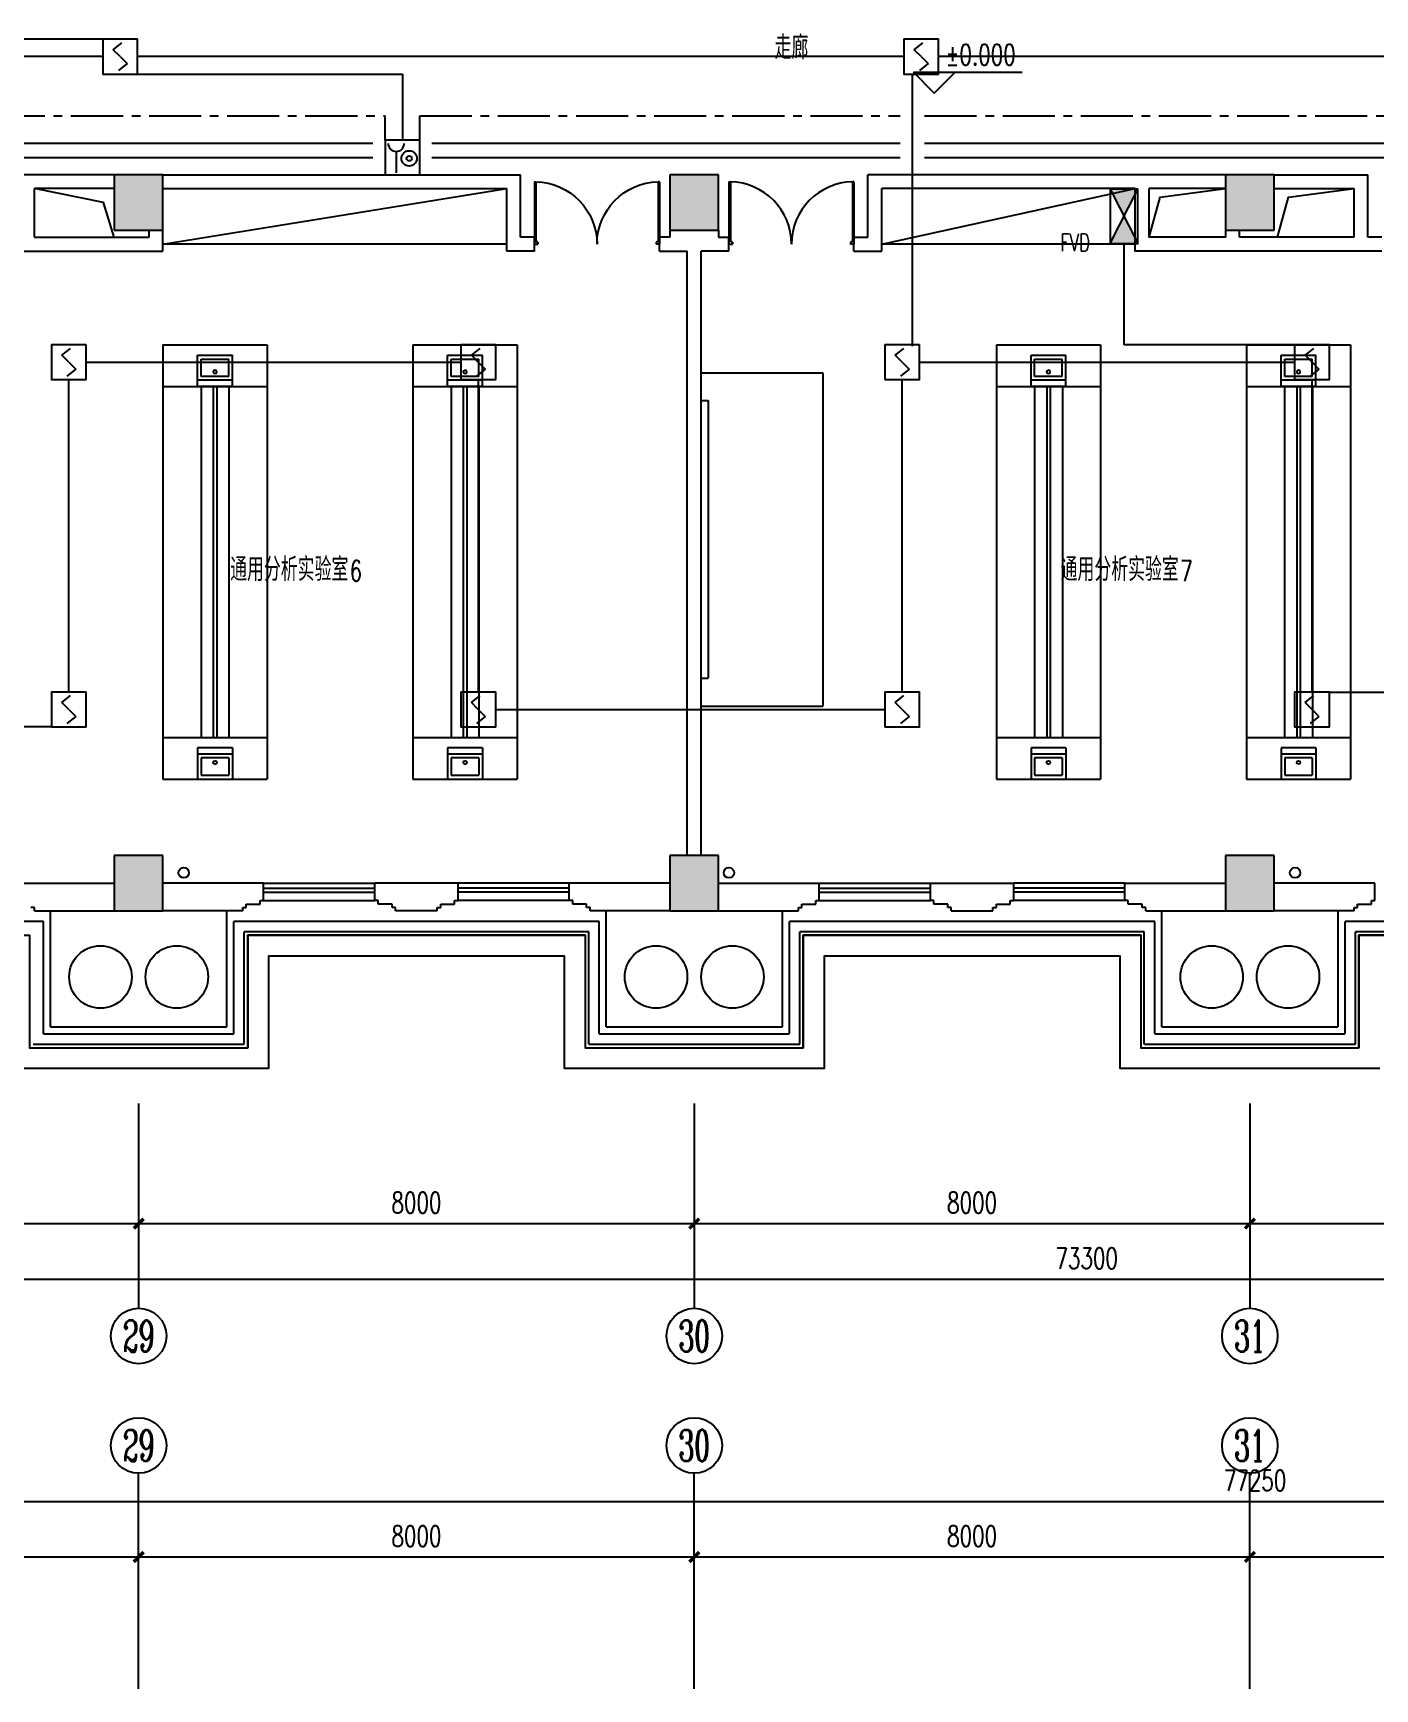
# Model space of a CAD drawing. Extents: x 190999 to 918899, y -200814 to 215286.
# Drawn here: x 586265 to 605585, y 110386 to 134226 of the extents above; entities that cross this region are included whole.
import ezdxf
from ezdxf.enums import TextEntityAlignment as Align

# ---------------------------------------------------------------- set-up
doc = ezdxf.new("R2010")
doc.units = 0
doc.header["$LTSCALE"] = 1000
doc.header["$MEASUREMENT"] = 0
doc.linetypes.add('CENTER2', pattern=[1.125, 0.75, -0.125, 0.125, -0.125])
doc.layers.get('Defpoints').update_dxf_attribs({"color": 1})
for name, color, linetype in [('00-EQUIP', 3, 'Continuous'), ('00-WIRE-4', 6, 'Continuous'), ('A-墙线', 2, 'Continuous'), ('A-外包装修', 250, 'Continuous'), ('A-外窗', 145, 'Continuous'), ('A-家具', 250, 'Continuous'), ('A-门', 167, 'Continuous'), ('AXIS', 3, 'Continuous'), ('AXIS_TEXT', 7, 'Continuous'), ('COLUMN', 2, 'Continuous'), ('DIM_ELEV', 3, 'Continuous'), ('PUB_HATCH', 250, 'Continuous'), ('PUB_TEXT', 7, 'Continuous'), ('屋面排水', 4, 'Continuous'), ('房间名称', 7, 'Continuous'), ('暖通-风-说明', 3, 'Continuous'), ('洞口线', 165, 'Continuous'), ('雨水管', 151, 'Continuous')]:
    doc.layers.add(name, color=color, linetype=linetype)
doc.styles.add('_TCH_AXIS', font='COMPLEX', dxfattribs={"bigfont": 'GBCBIG'})
doc.styles.add('_TCH_DIM', font='SIMPLEX', dxfattribs={"bigfont": 'GBCBIG'})
doc.styles.add('COMPLEX', font='COMPLEX')
doc.styles.add('DIM_FONT', font='SIMPLEX', dxfattribs={"width": 0.7, "bigfont": 'GBCBIG'})
doc.styles.add('HZ-ZGBZ', font='romanc.shx', dxfattribs={"width": 0.65})
doc.styles.get("Standard").update_dxf_attribs({"font": 'simhei.ttf'})
doc.styles.add('XXK', font='romans.shx', dxfattribs={"width": 0.75, "bigfont": 'hzf.shx'})
doc.styles.add('zz-1', font='arial.ttf', dxfattribs={"width": 0.8})
doc.linetypes.add('4INE', pattern='A,1,-0.15,["4",XXK,S=0.3,R=0,X=-0.1,Y=-0.1],-0.25', length=1.4)
doc.linetypes.add('XLINE', pattern='A,1,-0.2,["X",XXK,S=0.2,R=0,X=-0.1,Y=-0.09],-0.15', length=1.35)
doc.dimstyles.new('DIMN', dxfattribs={"dimtxt": 300, "dimasz": 100, "dimexe": 250, "dimexo": 300, "dimgap": 150, "dimtad": 1, "dimdec": 0, "dimzin": 0, "dimdsep": 46, "dimtxsty": 'DIM_FONT', "dimblk": 'ARCHTICK', "dimcen": 0.09, "dimclrt": 7, "dimazin": 2, "dimtfac": 1, "dimtdec": 0, "dimtix": 1, "dimtmove": 2, "dimatfit": 3, "dimfxl": 0, "dimtolj": 1, "dimtzin": 0, "dimarcsym": 0})

# ---------------------------------------------------------------- blocks, each defined once
blk = doc.blocks.new('m1800')
at = {"layer": 'A-墙线'}
for p, q in [((-900, -100), (-900, 100)), ((900, -100), (900, 100))]:
    blk.add_line(p, q, dxfattribs=at)
at = {"layer": 'A-门'}
for p, q in [((-900, 900), (-900, 0)), ((-900, 900), (-880, 900)), ((-880, 900), (-880, 50)), ((880, 900), (880, 50)), ((900, 900), (880, 900)), ((900, 900), (900, 0)), ((-900, 50), (-870, 50)), ((-900, 0), (-850, 0)), ((-870, 50), (-870, 30)), ((-870, 30), (-850, 30)), ((-850, 30), (-850, 0)), ((850, 30), (850, 0)), ((870, 30), (850, 30)), ((900, 0), (850, 0)), ((870, 50), (870, 30)), ((900, 50), (870, 50))]:
    blk.add_line(p, q, dxfattribs=at)
for centre, start, end in [((-900, 0), 0, 88.7267), ((900, 0), 91.2733, 180)]:
    blk.add_arc(centre, 900, start, end, dxfattribs=at)
blk = doc.blocks.new('_ArchTick')
at = {"const_width": 0.5}
blk.add_lwpolyline([(-0.7, -0.7), (0.7, 0.7)], dxfattribs=at)
blk = doc.blocks.new('*D243')
at = {"layer": 'AXIS', "color": 0, "lineweight": -2}
for p, q in [((603785, 110686), (603785, 112536)), ((611785, 110686), (611785, 112536)), ((603785, 112286), (611785, 112286))]:
    blk.add_line(p, q, dxfattribs=at)
at = {"layer": 'Defpoints', "color": 0}
for p in [(611785, 112286), (603785, 110386), (611785, 110386)]:
    blk.add_point(p, dxfattribs=at)
at = {"layer": 'AXIS', "color": 0, "lineweight": -2, "xscale": 100, "yscale": 100, "zscale": 100, "rotation": 180}
blk.add_blockref('_ArchTick', (603785, 112286), dxfattribs=at)
at = {"layer": 'AXIS', "color": 0, "lineweight": -2, "xscale": 100, "yscale": 100, "zscale": 100}
blk.add_blockref('_ArchTick', (611785, 112286), dxfattribs=at)
at = {"layer": 'AXIS', "color": 7, "insert": (607785, 112586), "char_height": 300, "attachment_point": 5, "style": 'DIM_FONT'}
blk.add_mtext('\\A1;8000', dxfattribs=at)
blk = doc.blocks.new('*D244')
at = {"layer": 'AXIS', "color": 0, "lineweight": -2}
for p, q in [((595785, 110686), (595785, 112536)), ((603785, 110686), (603785, 112536)), ((595785, 112286), (603785, 112286))]:
    blk.add_line(p, q, dxfattribs=at)
at = {"layer": 'Defpoints', "color": 0}
for p in [(603785, 112286), (595785, 110386), (603785, 110386)]:
    blk.add_point(p, dxfattribs=at)
at = {"layer": 'AXIS', "color": 0, "lineweight": -2, "xscale": 100, "yscale": 100, "zscale": 100, "rotation": 180}
blk.add_blockref('_ArchTick', (595785, 112286), dxfattribs=at)
at = {"layer": 'AXIS', "color": 0, "lineweight": -2, "xscale": 100, "yscale": 100, "zscale": 100}
blk.add_blockref('_ArchTick', (603785, 112286), dxfattribs=at)
at = {"layer": 'AXIS', "color": 7, "insert": (599785, 112586), "char_height": 300, "attachment_point": 5, "style": 'DIM_FONT'}
blk.add_mtext('\\A1;8000', dxfattribs=at)
blk = doc.blocks.new('*D245')
at = {"layer": 'AXIS', "color": 0, "lineweight": -2}
for p, q in [((587785, 110686), (587785, 112536)), ((595785, 110686), (595785, 112536)), ((587785, 112286), (595785, 112286))]:
    blk.add_line(p, q, dxfattribs=at)
at = {"layer": 'Defpoints', "color": 0}
for p in [(595785, 112286), (587785, 110386), (595785, 110386)]:
    blk.add_point(p, dxfattribs=at)
at = {"layer": 'AXIS', "color": 0, "lineweight": -2, "xscale": 100, "yscale": 100, "zscale": 100, "rotation": 180}
blk.add_blockref('_ArchTick', (587785, 112286), dxfattribs=at)
at = {"layer": 'AXIS', "color": 0, "lineweight": -2, "xscale": 100, "yscale": 100, "zscale": 100}
blk.add_blockref('_ArchTick', (595785, 112286), dxfattribs=at)
at = {"layer": 'AXIS', "color": 7, "insert": (591785, 112586), "char_height": 300, "attachment_point": 5, "style": 'DIM_FONT'}
blk.add_mtext('\\A1;8000', dxfattribs=at)
blk = doc.blocks.new('*D246')
at = {"layer": 'AXIS', "color": 0, "lineweight": -2}
for p, q in [((579785, 110686), (579785, 112536)), ((587785, 110686), (587785, 112536)), ((579785, 112286), (587785, 112286))]:
    blk.add_line(p, q, dxfattribs=at)
at = {"layer": 'Defpoints', "color": 0}
for p in [(587785, 112286), (579785, 110386), (587785, 110386)]:
    blk.add_point(p, dxfattribs=at)
at = {"layer": 'AXIS', "color": 0, "lineweight": -2, "xscale": 100, "yscale": 100, "zscale": 100, "rotation": 180}
blk.add_blockref('_ArchTick', (579785, 112286), dxfattribs=at)
at = {"layer": 'AXIS', "color": 0, "lineweight": -2, "xscale": 100, "yscale": 100, "zscale": 100}
blk.add_blockref('_ArchTick', (587785, 112286), dxfattribs=at)
at = {"layer": 'AXIS', "color": 7, "insert": (583785, 112586), "char_height": 300, "attachment_point": 5, "style": 'DIM_FONT'}
blk.add_mtext('\\A1;8000', dxfattribs=at)
blk = doc.blocks.new('*D250')
at = {"layer": 'AXIS', "color": 0, "lineweight": -2}
for p, q in [((565235, 110686), (565235, 113336)), ((642484, 110686), (642484, 113336)), ((565235, 113086), (642484, 113086))]:
    blk.add_line(p, q, dxfattribs=at)
at = {"layer": 'Defpoints', "color": 0}
for p in [(642484, 113086), (565235, 110386), (642484, 110386)]:
    blk.add_point(p, dxfattribs=at)
at = {"layer": 'AXIS', "color": 0, "lineweight": -2, "xscale": 100, "yscale": 100, "zscale": 100, "rotation": 180}
blk.add_blockref('_ArchTick', (565235, 113086), dxfattribs=at)
at = {"layer": 'AXIS', "color": 0, "lineweight": -2, "xscale": 100, "yscale": 100, "zscale": 100}
blk.add_blockref('_ArchTick', (642484, 113086), dxfattribs=at)
at = {"layer": 'AXIS', "color": 7, "insert": (603859, 113386), "char_height": 300, "attachment_point": 5, "style": 'DIM_FONT'}
blk.add_mtext('\\A1;77250', dxfattribs=at)
blk = doc.blocks.new('*D311')
at = {"layer": 'AXIS', "color": 0, "lineweight": -2}
for p, q in [((603785, 118486), (603785, 116836)), ((611785, 118486), (611785, 116836)), ((603785, 117086), (611785, 117086))]:
    blk.add_line(p, q, dxfattribs=at)
at = {"layer": 'Defpoints', "color": 0}
for p in [(603785, 118786), (611785, 118786), (611785, 117086)]:
    blk.add_point(p, dxfattribs=at)
at = {"layer": 'AXIS', "color": 0, "lineweight": -2, "xscale": 100, "yscale": 100, "zscale": 100, "rotation": 180}
blk.add_blockref('_ArchTick', (603785, 117086), dxfattribs=at)
at = {"layer": 'AXIS', "color": 0, "lineweight": -2, "xscale": 100, "yscale": 100, "zscale": 100}
blk.add_blockref('_ArchTick', (611785, 117086), dxfattribs=at)
at = {"layer": 'AXIS', "color": 7, "insert": (607785, 117386), "char_height": 300, "attachment_point": 5, "style": 'DIM_FONT'}
blk.add_mtext('\\A1;8000', dxfattribs=at)
blk = doc.blocks.new('*D312')
at = {"layer": 'AXIS', "color": 0, "lineweight": -2}
for p, q in [((595785, 118486), (595785, 116836)), ((603785, 118486), (603785, 116836)), ((595785, 117086), (603785, 117086))]:
    blk.add_line(p, q, dxfattribs=at)
at = {"layer": 'Defpoints', "color": 0}
for p in [(595785, 118786), (603785, 118786), (603785, 117086)]:
    blk.add_point(p, dxfattribs=at)
at = {"layer": 'AXIS', "color": 0, "lineweight": -2, "xscale": 100, "yscale": 100, "zscale": 100, "rotation": 180}
blk.add_blockref('_ArchTick', (595785, 117086), dxfattribs=at)
at = {"layer": 'AXIS', "color": 0, "lineweight": -2, "xscale": 100, "yscale": 100, "zscale": 100}
blk.add_blockref('_ArchTick', (603785, 117086), dxfattribs=at)
at = {"layer": 'AXIS', "color": 7, "insert": (599785, 117386), "char_height": 300, "attachment_point": 5, "style": 'DIM_FONT'}
blk.add_mtext('\\A1;8000', dxfattribs=at)
blk = doc.blocks.new('*D313')
at = {"layer": 'AXIS', "color": 0, "lineweight": -2}
for p, q in [((587785, 118486), (587785, 116836)), ((595785, 118486), (595785, 116836)), ((587785, 117086), (595785, 117086))]:
    blk.add_line(p, q, dxfattribs=at)
at = {"layer": 'Defpoints', "color": 0}
for p in [(587785, 118786), (595785, 118786), (595785, 117086)]:
    blk.add_point(p, dxfattribs=at)
at = {"layer": 'AXIS', "color": 0, "lineweight": -2, "xscale": 100, "yscale": 100, "zscale": 100, "rotation": 180}
blk.add_blockref('_ArchTick', (587785, 117086), dxfattribs=at)
at = {"layer": 'AXIS', "color": 0, "lineweight": -2, "xscale": 100, "yscale": 100, "zscale": 100}
blk.add_blockref('_ArchTick', (595785, 117086), dxfattribs=at)
at = {"layer": 'AXIS', "color": 7, "insert": (591785, 117386), "char_height": 300, "attachment_point": 5, "style": 'DIM_FONT'}
blk.add_mtext('\\A1;8000', dxfattribs=at)
blk = doc.blocks.new('*D314')
at = {"layer": 'AXIS', "color": 0, "lineweight": -2}
for p, q in [((579785, 118486), (579785, 116836)), ((587785, 118486), (587785, 116836)), ((579785, 117086), (587785, 117086))]:
    blk.add_line(p, q, dxfattribs=at)
at = {"layer": 'Defpoints', "color": 0}
for p in [(579785, 118786), (587785, 118786), (587785, 117086)]:
    blk.add_point(p, dxfattribs=at)
at = {"layer": 'AXIS', "color": 0, "lineweight": -2, "xscale": 100, "yscale": 100, "zscale": 100, "rotation": 180}
blk.add_blockref('_ArchTick', (579785, 117086), dxfattribs=at)
at = {"layer": 'AXIS', "color": 0, "lineweight": -2, "xscale": 100, "yscale": 100, "zscale": 100}
blk.add_blockref('_ArchTick', (587785, 117086), dxfattribs=at)
at = {"layer": 'AXIS', "color": 7, "insert": (583785, 117386), "char_height": 300, "attachment_point": 5, "style": 'DIM_FONT'}
blk.add_mtext('\\A1;8000', dxfattribs=at)
blk = doc.blocks.new('*D318')
at = {"layer": 'AXIS', "color": 0, "lineweight": -2}
for p, q in [((564785, 118486), (564785, 116036)), ((638085, 118486), (638085, 116036)), ((564785, 116286), (638085, 116286))]:
    blk.add_line(p, q, dxfattribs=at)
at = {"layer": 'Defpoints', "color": 0}
for p in [(564785, 118786), (638085, 118786), (638085, 116286)]:
    blk.add_point(p, dxfattribs=at)
at = {"layer": 'AXIS', "color": 0, "lineweight": -2, "xscale": 100, "yscale": 100, "zscale": 100, "rotation": 180}
blk.add_blockref('_ArchTick', (564785, 116286), dxfattribs=at)
at = {"layer": 'AXIS', "color": 0, "lineweight": -2, "xscale": 100, "yscale": 100, "zscale": 100}
blk.add_blockref('_ArchTick', (638085, 116286), dxfattribs=at)
at = {"layer": 'AXIS', "color": 7, "insert": (601435, 116586), "char_height": 300, "attachment_point": 5, "style": 'DIM_FONT'}
blk.add_mtext('\\A1;73300', dxfattribs=at)
blk = doc.blocks.new('_AXISO')
blk.add_circle((0, 0), 0.5)
at = {"layer": 'AXIS_TEXT', "style": 'COMPLEX', "width": 1.041667}
blk.add_attdef('A', text='', height=0.56, dxfattribs=at).set_placement((-0.25, -0.28), (0.25, -0.28), align=Align.FIT)
blk = doc.blocks.new('$plan$00001609')
at = {"linetype": 'Continuous'}
for p, q in [((0, -251), (0, 251)), ((0, 251), (450, 251)), ((93, -251), (93, 251)), ((450, 251), (450, -251)), ((146, -199), (146, 199)), ((146, 199), (397, 199)), ((397, 199), (397, -199)), ((146, -199), (397, -199)), ((0, -251), (450, -251))]:
    blk.add_line(p, q, dxfattribs=at)
blk.add_line((238, 2), (238, 0))
blk.add_arc((212, 0), 26, 4.716, 0, dxfattribs=at)
at = {"style": 'zz-1'}
for tag in ['YSIZE', 'XSIZE']:
    blk.add_attdef(tag, (0, 0), '', height=0.5, dxfattribs=at)
blk = doc.blocks.new('_LINKPT1')
at = {"color": 0}
blk.add_line((0, 0), (0, 0), dxfattribs=at)
blk = doc.blocks.new('3S1KCGW2')
for p, q in [((0.5, 0.5), (-0.5, 0.5)), ((-0.5, 0.5), (-0.5, -0.5)), ((0.5, -0.5), (0.5, 0.5)), ((-0.2, 0.2), (0.05, 0.4)), ((0, 0), (-0.2, 0.2)), ((0, 0), (0.2, -0.2)), ((0.2, -0.2), (-0.05, -0.4)), ((-0.5, -0.5), (0.5, -0.5))]:
    blk.add_line(p, q)
at = {"const_width": 0.04, "flags": 128}
blk.add_lwpolyline([(-0.5, -0.5), (-0.5, 0.5), (0.5, 0.5), (0.5, -0.5)], close=True, dxfattribs=at)
at = {"xscale": 0.002, "yscale": 0.002, "zscale": 0.002}
for p in [(0, 0.5), (-0.5, 0), (0.5, 0), (0, -0.5)]:
    blk.add_blockref('_LINKPT1', p, dxfattribs=at)
at = {"flags": 9}
blk.add_attdef('A', (0, 0), '', height=0.00002, dxfattribs=at)
blk = doc.blocks.new('3T1W6ZCM')
for p, q in [((0.5, 0.5), (-0.5, 0.5)), ((-0.5, 0.5), (-0.5, -0.5)), ((0.5, -0.5), (0.5, 0.5)), ((-0.178, 0.172), (-0.178, -0.443)), ((-0.5, -0.5), (0.5, -0.5))]:
    blk.add_line(p, q)
at = {"const_width": 0.04}
blk.add_lwpolyline([(-0.5, 0.5), (-0.5, -0.5), (0.5, -0.5), (0.5, 0.5)], close=True, dxfattribs=at)
for radius in [0.222, 0.074]:
    blk.add_circle((0.197, -0.03), radius)
blk.add_arc((-0.178, 0.403), 0.231, 180, 0)
at = {"xscale": 0.002, "yscale": 0.002, "zscale": 0.002}
for p in [(0, 0.5), (-0.5, 0), (0.5, 0), (0, -0.5)]:
    blk.add_blockref('_LINKPT1', p, dxfattribs=at)
at = {"flags": 9}
blk.add_attdef('A', (0, 0), '', height=0.00002, dxfattribs=at)
blk = doc.blocks.new('6H2KALM6')
for p, q in [((-0.78, 0.4), (0.78, -0.4)), ((0.78, 0.4), (-0.78, -0.4)), ((0.78, 0.4), (-0.78, 0.4)), ((-0.78, 0.4), (-0.78, -0.4)), ((0.78, -0.4), (0.78, 0.4)), ((-0.78, -0.4), (0.78, -0.4))]:
    blk.add_line(p, q)
at = {"const_width": 0.04}
blk.add_lwpolyline([(-0.78, 0.4), (-0.78, -0.4), (0.78, -0.4), (0.78, 0.4)], close=True, dxfattribs=at)
for points in [[(-0.78, 0.4), (0, 0), (-0.78, -0.4)], [(0.78, 0.4), (0, 0), (0.78, -0.4)]]:
    blk.add_solid(points)
at = {"xscale": 0.002, "yscale": 0.002, "zscale": 0.002}
for p in [(-0.78, 0), (0, 0.4), (0.78, 0), (0, -0.4)]:
    blk.add_blockref('_LINKPT1', p, dxfattribs=at)
at = {"flags": 9}
blk.add_attdef('A', (0, 0), '', height=0.00002, dxfattribs=at)

msp = doc.modelspace()

# ---------------------------------------------------------------- hatches: boundary and pattern name
at = {"layer": 'PUB_HATCH'}
for points in [[(587434.6, 131386.5), (588134.6, 131386.5), (588134.6, 132186.5), (587434.6, 132186.5)], [(595434.6, 131386.5), (596134.6, 131386.5), (596134.6, 132186.5), (595434.6, 132186.5)], [(603434.6, 131386.5), (604134.6, 131386.5), (604134.6, 132186.5), (603434.6, 132186.5)], [(587434.6, 121586.5), (588134.6, 121586.5), (588134.6, 122386.5), (587434.6, 122386.5)], [(595434.6, 121586.5), (596134.6, 121586.5), (596134.6, 122386.5), (595434.6, 122386.5)], [(603434.6, 121586.5), (604134.6, 121586.5), (604134.6, 122386.5), (603434.6, 122386.5)]]:
    msp.add_hatch(color=256, dxfattribs=at).paths.add_polyline_path(points)

# ---------------------------------------------------------------- linework, layer by layer
at = {"layer": '00-WIRE-4'}
for p, q in [((587267.9, 134136.5), (583334.3, 134136.5)), ((587267.9, 133886.5), (576234.6, 133886.5)), ((598801.2, 133886.5), (587767.9, 133886.5)), ((610334.6, 133886.5), (599301.2, 133886.5)), ((587767.9, 133636.5), (591582, 133636.5)), ((591582, 133636.5), (591582, 132686.5)), ((598925.7, 129720), (598925.7, 133636.5)), ((601972.6, 129736.5), (601972.6, 131196.5)), ((604429.3, 129736.5), (601972.6, 129736.5)), ((587028.1, 129486.5), (592425.6, 129486.5)), ((599029.3, 129486.5), (604429.3, 129486.5)), ((586778.1, 124736.5), (586778.1, 129236.5)), ((592675.6, 129236.5), (592675.6, 124736.5)), ((598779.3, 124736.5), (598779.3, 129236.5)), ((604679.3, 124736.5), (604679.3, 129236.5)), ((604929.3, 124736.5), (609479.3, 124736.5)), ((592925.6, 124486.5), (598529.3, 124486.5)), ((586528.1, 124236.5), (581729.3, 124236.5))]:
    msp.add_line(p, q, dxfattribs=at)
at = {"layer": '00-WIRE-4', "linetype": 'CENTER2'}
for p, q in [((571059.6, 133036.5), (591332, 133036.5)), ((591332, 132686.5), (591332, 133036.5)), ((591832, 133036.5), (598750.7, 133036.5)), ((591832, 132686.5), (591832, 133036.5)), ((599100.7, 133036.5), (610409.6, 133036.5))]:
    msp.add_line(p, q, dxfattribs=at)
at = {"layer": '00-WIRE-4', "linetype": '4INE'}
for p, q in [((591157, 132636.5), (577774.6, 132636.5)), ((598750.7, 132636.5), (592007, 132636.5)), ((608994.6, 132636.5), (599100.7, 132636.5))]:
    msp.add_line(p, q, dxfattribs=at)
at = {"layer": '00-WIRE-4', "linetype": 'XLINE'}
for p, q in [((577949.6, 132436.5), (591157, 132436.5)), ((592007, 132436.5), (598750.7, 132436.5)), ((599100.7, 132436.5), (608819.6, 132436.5))]:
    msp.add_line(p, q, dxfattribs=at)
at = {"layer": 'A-墙线'}
for p, q in [((587434.6, 132186.5), (586084.6, 132186.5)), ((588134.6, 132186.5), (593284.6, 132186.5)), ((593284.6, 131286.5), (593284.6, 132186.5)), ((603434.6, 132186.5), (598284.6, 132186.5)), ((598284.6, 131286.5), (598284.6, 132186.5)), ((604134.6, 132186.5), (605484.6, 132186.5)), ((605484.6, 131286.5), (605484.6, 132186.5)), ((586284.6, 131286.5), (586284.6, 131986.5)), ((587434.6, 131986.5), (586284.6, 131986.5)), ((588134.6, 131986.5), (593084.6, 131986.5)), ((593084.6, 131086.5), (593084.6, 131986.5)), ((602134.6, 131986.5), (598484.6, 131986.5)), ((598484.6, 131086.5), (598484.6, 131986.5)), ((603434.6, 131986.5), (602334.6, 131986.5)), ((604134.6, 131986.5), (605284.6, 131986.5)), ((605284.6, 131286.5), (605284.6, 131986.5)), ((587934.6, 131286.5), (587934.6, 131386.5)), ((588134.6, 131086.5), (588134.6, 131386.5)), ((595434.6, 131386.5), (595434.6, 131286.5)), ((596134.6, 131386.5), (596134.6, 131286.5)), ((603634.6, 131286.5), (603634.6, 131386.5)), ((586284.6, 131286.5), (587934.6, 131286.5)), ((593484.6, 131286.5), (593284.6, 131286.5)), ((595434.6, 131286.5), (595284.6, 131286.5)), ((596134.6, 131286.5), (596284.6, 131286.5)), ((598084.6, 131286.5), (598284.6, 131286.5)), ((605284.6, 131286.5), (603634.6, 131286.5)), ((605684.6, 131286.5), (605484.6, 131286.5)), ((585884.6, 131086.5), (588134.6, 131086.5)), ((593484.6, 131086.5), (593084.6, 131086.5)), ((595284.6, 131086.5), (595684.6, 131086.5)), ((595684.6, 122386.5), (595684.6, 131086.5)), ((595884.6, 122386.5), (595884.6, 131086.5)), ((596284.6, 131086.5), (595884.6, 131086.5)), ((598084.6, 131086.5), (598484.6, 131086.5)), ((605684.6, 131086.5), (603434.6, 131086.5)), ((585984.6, 121986.5), (587434.6, 121986.5)), ((589584.6, 121986.5), (588134.6, 121986.5)), ((589584.6, 121736.5), (589584.6, 121986.5)), ((592384.6, 121986.5), (591184.6, 121986.5)), ((591184.6, 121736.5), (591184.6, 121986.5)), ((592384.6, 121736.5), (592384.6, 121986.5)), ((595434.6, 121986.5), (593984.6, 121986.5)), ((593984.6, 121736.5), (593984.6, 121986.5)), ((596134.6, 121986.5), (597584.6, 121986.5)), ((597584.6, 121736.5), (597584.6, 121986.5)), ((599184.6, 121986.5), (600384.6, 121986.5)), ((599184.6, 121736.5), (599184.6, 121986.5)), ((600384.6, 121736.5), (600384.6, 121986.5)), ((601984.6, 121986.5), (603434.6, 121986.5)), ((601984.6, 121736.5), (601984.6, 121986.5)), ((605584.6, 121986.5), (604134.6, 121986.5)), ((605584.6, 121736.5), (605584.6, 121986.5)), ((586284.6, 121636.5), (586234.6, 121636.5)), ((586284.6, 121586.5), (586284.6, 121636.5)), ((586284.6, 121586.5), (587434.6, 121586.5)), ((589284.6, 121586.5), (588134.6, 121586.5)), ((589284.6, 121586.5), (589284.6, 121636.5)), ((589284.6, 121636.5), (589334.6, 121636.5)), ((589334.6, 121636.5), (589334.6, 121686.5)), ((589334.6, 121686.5), (589534.6, 121686.5)), ((589534.6, 121736.5), (589584.6, 121736.5)), ((589534.6, 121686.5), (589534.6, 121736.5)), ((591234.6, 121736.5), (591184.6, 121736.5)), ((591234.6, 121686.5), (591234.6, 121736.5)), ((591434.6, 121686.5), (591234.6, 121686.5)), ((591434.6, 121636.5), (591434.6, 121686.5)), ((591484.6, 121636.5), (591434.6, 121636.5)), ((591484.6, 121586.5), (591484.6, 121636.5)), ((592084.6, 121586.5), (591484.6, 121586.5)), ((592084.6, 121586.5), (592084.6, 121636.5)), ((592084.6, 121636.5), (592134.6, 121636.5)), ((592134.6, 121636.5), (592134.6, 121686.5)), ((592134.6, 121686.5), (592334.6, 121686.5)), ((592334.6, 121736.5), (592384.6, 121736.5)), ((592334.6, 121686.5), (592334.6, 121736.5)), ((594034.6, 121736.5), (593984.6, 121736.5)), ((594034.6, 121686.5), (594034.6, 121736.5)), ((594234.6, 121686.5), (594034.6, 121686.5)), ((594234.6, 121636.5), (594234.6, 121686.5)), ((594284.6, 121636.5), (594234.6, 121636.5)), ((594284.6, 121586.5), (594284.6, 121636.5)), ((595434.6, 121586.5), (594284.6, 121586.5)), ((596134.6, 121586.5), (597284.6, 121586.5)), ((597284.6, 121586.5), (597284.6, 121636.5)), ((597284.6, 121636.5), (597334.6, 121636.5)), ((597334.6, 121636.5), (597334.6, 121686.5)), ((597334.6, 121686.5), (597534.6, 121686.5)), ((597534.6, 121736.5), (597584.6, 121736.5)), ((597534.6, 121686.5), (597534.6, 121736.5)), ((599234.6, 121736.5), (599184.6, 121736.5)), ((599234.6, 121686.5), (599234.6, 121736.5)), ((599434.6, 121686.5), (599234.6, 121686.5)), ((599434.6, 121636.5), (599434.6, 121686.5)), ((599484.6, 121636.5), (599434.6, 121636.5)), ((599484.6, 121586.5), (599484.6, 121636.5)), ((599484.6, 121586.5), (600084.6, 121586.5)), ((600084.6, 121586.5), (600084.6, 121636.5)), ((600084.6, 121636.5), (600134.6, 121636.5)), ((600134.6, 121636.5), (600134.6, 121686.5)), ((600134.6, 121686.5), (600334.6, 121686.5)), ((600334.6, 121736.5), (600384.6, 121736.5)), ((600334.6, 121686.5), (600334.6, 121736.5)), ((602034.6, 121736.5), (601984.6, 121736.5)), ((602034.6, 121686.5), (602034.6, 121736.5)), ((602234.6, 121686.5), (602034.6, 121686.5)), ((602234.6, 121636.5), (602234.6, 121686.5)), ((602284.6, 121636.5), (602234.6, 121636.5)), ((602284.6, 121586.5), (602284.6, 121636.5)), ((602284.6, 121586.5), (603434.6, 121586.5)), ((605284.6, 121586.5), (604134.6, 121586.5)), ((605284.6, 121586.5), (605284.6, 121636.5)), ((605284.6, 121636.5), (605334.6, 121636.5)), ((605334.6, 121636.5), (605334.6, 121686.5)), ((605334.6, 121686.5), (605534.6, 121686.5)), ((605534.6, 121736.5), (605584.6, 121736.5)), ((605534.6, 121686.5), (605534.6, 121736.5))]:
    msp.add_line(p, q, dxfattribs=at)
for points in [[(603434.6, 131086.5), (602134.6, 131086.5), (602134.6, 131986.5)], [(603434.6, 131386.5), (603434.6, 131286.5), (602334.6, 131286.5), (602334.6, 131986.5)]]:
    msp.add_lwpolyline(points, dxfattribs=at)
at = {"layer": 'A-外包装修'}
for p, q in [((586514.6, 119916.5), (586514.6, 121586.5)), ((589054.6, 119916.5), (589054.6, 121586.5)), ((594514.6, 119916.5), (594514.6, 121586.5)), ((597054.6, 119916.5), (597054.6, 121586.5)), ((602514.6, 119916.5), (602514.6, 121586.5)), ((605054.6, 119916.5), (605054.6, 121586.5)), ((586414.6, 121436.5), (581154.6, 121436.5)), ((586414.6, 119816.5), (586414.6, 121436.5)), ((589154.6, 119816.5), (589154.6, 121436.5)), ((594414.6, 121436.5), (589154.6, 121436.5)), ((594414.6, 119816.5), (594414.6, 121436.5)), ((597154.6, 119816.5), (597154.6, 121436.5)), ((602414.6, 121436.5), (597154.6, 121436.5)), ((602414.6, 119816.5), (602414.6, 121436.5)), ((605154.6, 119816.5), (605154.6, 121436.5)), ((610414.6, 121436.5), (605154.6, 121436.5)), ((589304.6, 119666.5), (589304.6, 121286.5)), ((594264.6, 121286.5), (589304.6, 121286.5)), ((589354.6, 121236.5), (589354.6, 119616.5)), ((594214.6, 121236.5), (589354.6, 121236.5)), ((594214.6, 121236.5), (594214.6, 119616.5)), ((594264.6, 119666.5), (594264.6, 121286.5)), ((597304.6, 119666.5), (597304.6, 121286.5)), ((602264.6, 121286.5), (597304.6, 121286.5)), ((597354.6, 121236.5), (597354.6, 119616.5)), ((602214.6, 121236.5), (597354.6, 121236.5)), ((602214.6, 121236.5), (602214.6, 119616.5)), ((602264.6, 119666.5), (602264.6, 121286.5)), ((605304.6, 119666.5), (605304.6, 121286.5)), ((610264.6, 121286.5), (605304.6, 121286.5)), ((605354.6, 121236.5), (605354.6, 119616.5)), ((610214.6, 121236.5), (605354.6, 121236.5)), ((586516, 119916.5), (589053.2, 119916.5)), ((594516, 119916.5), (597053.2, 119916.5)), ((602516, 119916.5), (605053.2, 119916.5)), ((586416, 119816.5), (589153.2, 119816.5)), ((594416, 119816.5), (597153.2, 119816.5)), ((602416, 119816.5), (605153.2, 119816.5)), ((586216, 119616.5), (589353.2, 119616.5)), ((586266, 119666.5), (589303.2, 119666.5)), ((594216, 119616.5), (597353.2, 119616.5)), ((594266, 119666.5), (597303.2, 119666.5)), ((602216, 119616.5), (605353.2, 119616.5)), ((602266, 119666.5), (605303.2, 119666.5))]:
    msp.add_line(p, q, dxfattribs=at)
for centre in [(587234.6, 120636.5), (588334.6, 120636.5), (595234.6, 120636.5), (596334.6, 120636.5), (603234.6, 120636.5), (604334.6, 120636.5)]:
    msp.add_circle(centre, 450, dxfattribs=at)
at = {"layer": 'A-外窗'}
for p, q in [((589584.6, 121986.5), (591184.6, 121986.5)), ((589584.6, 121916.5), (591184.6, 121916.5)), ((589584.6, 121856.5), (591184.6, 121856.5)), ((593984.6, 121986.5), (592384.6, 121986.5)), ((593984.6, 121916.5), (592384.6, 121916.5)), ((593984.6, 121856.5), (592384.6, 121856.5)), ((597584.6, 121986.5), (599184.6, 121986.5)), ((597584.6, 121916.5), (599184.6, 121916.5)), ((597584.6, 121856.5), (599184.6, 121856.5)), ((601984.6, 121986.5), (600384.6, 121986.5)), ((601984.6, 121916.5), (600384.6, 121916.5)), ((601984.6, 121856.5), (600384.6, 121856.5)), ((589584.6, 121736.5), (591184.6, 121736.5)), ((593984.6, 121736.5), (592384.6, 121736.5)), ((597584.6, 121736.5), (599184.6, 121736.5)), ((601984.6, 121736.5), (600384.6, 121736.5))]:
    msp.add_line(p, q, dxfattribs=at)
at = {"layer": 'A-家具'}
for p, q in [((588134.6, 131186.5), (593084.6, 131986.5)), ((598484.6, 131186.5), (602134.6, 131986.5)), ((593084.6, 131186.5), (588134.6, 131186.5)), ((602134.6, 131186.5), (598484.6, 131186.5)), ((588134.6, 129736.5), (588134.6, 123486.5)), ((588134.6, 129736.5), (589634.6, 129736.5)), ((589634.6, 129736.5), (589634.6, 123486.5)), ((591734.6, 129736.5), (591734.6, 123486.5)), ((591734.6, 129736.5), (593234.6, 129736.5)), ((593234.6, 129736.5), (593234.6, 123486.5)), ((600134.6, 129736.5), (600134.6, 123486.5)), ((600134.6, 129736.5), (601634.6, 129736.5)), ((601634.6, 129736.5), (601634.6, 123486.5)), ((603734.6, 129736.5), (603734.6, 123486.5)), ((603734.6, 129736.5), (605234.6, 129736.5)), ((605234.6, 129736.5), (605234.6, 123486.5)), ((595884.6, 129336.5), (597634.6, 129336.5)), ((597634.6, 129336.5), (597634.6, 124536.5)), ((588134.6, 129136.5), (589634.6, 129136.5)), ((588684.6, 129136.5), (588684.6, 124086.5)), ((588859.6, 129136.5), (588859.6, 124086.5)), ((588909.6, 129136.5), (588909.6, 124086.5)), ((589084.6, 129136.5), (589084.6, 124086.5)), ((591734.6, 129136.5), (593234.6, 129136.5)), ((592284.6, 129136.5), (592284.6, 124086.5)), ((592459.6, 129136.5), (592459.6, 124086.5)), ((592509.6, 129136.5), (592509.6, 124086.5)), ((592684.6, 129136.5), (592684.6, 124086.5)), ((600134.6, 129136.5), (601634.6, 129136.5)), ((600684.6, 129136.5), (600684.6, 124086.5)), ((600859.6, 129136.5), (600859.6, 124086.5)), ((600909.6, 129136.5), (600909.6, 124086.5)), ((601084.6, 129136.5), (601084.6, 124086.5)), ((603734.6, 129136.5), (605234.6, 129136.5)), ((604284.6, 129136.5), (604284.6, 124086.5)), ((604459.6, 129136.5), (604459.6, 124086.5)), ((604509.6, 129136.5), (604509.6, 124086.5)), ((604684.6, 129136.5), (604684.6, 124086.5)), ((595884.6, 128936.5), (595984.6, 128936.5)), ((595984.6, 128936.5), (595984.6, 124936.5)), ((595884.6, 124936.5), (595984.6, 124936.5)), ((595884.6, 124536.5), (597634.6, 124536.5)), ((588134.6, 124086.5), (589634.6, 124086.5)), ((591734.6, 124086.5), (593234.6, 124086.5)), ((600134.6, 124086.5), (601634.6, 124086.5)), ((603734.6, 124086.5), (605234.6, 124086.5)), ((588134.6, 123486.5), (589634.6, 123486.5)), ((591734.6, 123486.5), (593234.6, 123486.5)), ((600134.6, 123486.5), (601634.6, 123486.5)), ((603734.6, 123486.5), (605234.6, 123486.5))]:
    msp.add_line(p, q, dxfattribs=at)
at = {"layer": 'AXIS'}
for p, q in [((587784.6, 118816.5), (587784.6, 115867.4)), ((595784.6, 118816.5), (595784.6, 115867.4)), ((603784.6, 118816.5), (603784.6, 115867.4)), ((587784.6, 110386.5), (587784.6, 113490.2)), ((595784.6, 110386.5), (595784.6, 113490.2)), ((603784.6, 110386.5), (603784.6, 113490.2))]:
    msp.add_line(p, q, dxfattribs=at)
at = {"layer": 'COLUMN'}
for p, q in [((588134.6, 132186.5), (587434.6, 132186.5)), ((587434.6, 132186.5), (587434.6, 131386.5)), ((588134.6, 131386.5), (588134.6, 132186.5)), ((596134.6, 132186.5), (595434.6, 132186.5)), ((595434.6, 132186.5), (595434.6, 131386.5)), ((596134.6, 131386.5), (596134.6, 132186.5)), ((604134.6, 132186.5), (603434.6, 132186.5)), ((603434.6, 132186.5), (603434.6, 131386.5)), ((604134.6, 131386.5), (604134.6, 132186.5)), ((587434.6, 131386.5), (588134.6, 131386.5)), ((595434.6, 131386.5), (596134.6, 131386.5)), ((603434.6, 131386.5), (604134.6, 131386.5)), ((588134.6, 122386.5), (587434.6, 122386.5)), ((587434.6, 122386.5), (587434.6, 121586.5)), ((588134.6, 121586.5), (588134.6, 122386.5)), ((596134.6, 122386.5), (595434.6, 122386.5)), ((595434.6, 122386.5), (595434.6, 121586.5)), ((596134.6, 121586.5), (596134.6, 122386.5)), ((604134.6, 122386.5), (603434.6, 122386.5)), ((603434.6, 122386.5), (603434.6, 121586.5)), ((604134.6, 121586.5), (604134.6, 122386.5)), ((587434.6, 121586.5), (588134.6, 121586.5)), ((595434.6, 121586.5), (596134.6, 121586.5)), ((603434.6, 121586.5), (604134.6, 121586.5))]:
    msp.add_line(p, q, dxfattribs=at)
at = {"layer": 'DIM_ELEV'}
for p, q in [((599239.9, 133361.4), (598939.9, 133661.4)), ((598939.9, 133661.4), (600504.9, 133661.4)), ((599239.9, 133361.4), (599539.9, 133661.4))]:
    msp.add_line(p, q, dxfattribs=at)
at = {"layer": '屋面排水'}
for points in [[(563784.6, 119616.5), (566104.6, 119616.5), (566104.6, 121236.5), (570214.6, 121236.5), (570214.6, 119616.5), (573354.6, 119616.5), (573354.6, 121236.5), (578214.6, 121236.5), (578214.6, 119616.5), (581354.6, 119616.5), (581354.6, 121236.5), (586214.6, 121236.5), (586214.6, 119616.5), (589354.6, 119616.5), (589354.6, 121236.5), (594214.6, 121236.5), (594214.6, 119616.5), (597354.6, 119616.5), (597354.6, 121236.5), (602214.6, 121236.5), (602214.6, 119616.5), (605354.6, 119616.5), (605354.6, 121236.5), (610214.6, 121236.5)], [(605654.8, 119316.5), (601914.8, 119316.5), (601914.8, 120936.5), (597654.6, 120936.5), (597654.6, 119316.5), (593914.8, 119316.5), (593914.8, 120936.5), (589654.6, 120936.5), (589654.6, 119316.5), (585915.1, 119316.5), (585915.1, 120936.5), (581654.8, 120936.5), (581654.8, 119316.5), (577914.8, 119316.5), (577914.8, 120936.5), (573654.8, 120936.5), (573654.8, 119316.5), (569914.8, 119316.5), (569914.8, 120936.5), (566404.6, 120936.5), (566404.6, 119316.5), (563784.6, 119316.5)]]:
    msp.add_lwpolyline(points, dxfattribs=at)
at = {"layer": '洞口线', "ltscale": 2}
for points in [[(587434.6, 131286.5), (587280.5, 131784.8), (586284.6, 131986.5)], [(602334.6, 131286.5), (602492.9, 131861.4), (603434.6, 131986.5)], [(604184.6, 131286.5), (604342.9, 131861.4), (605284.6, 131986.5)]]:
    msp.add_lwpolyline(points, dxfattribs=at)
at = {"layer": '雨水管'}
for centre in [(588434.6, 122136.5), (596284.6, 122136.5), (604434.6, 122136.5)]:
    msp.add_circle(centre, 75, dxfattribs=at)

# ---------------------------------------------------------------- block references
at = {"layer": '00-EQUIP', "xscale": 500, "yscale": 500, "zscale": 500}
for name, p in [('3S1KCGW2', (587517.9, 133886.5)), ('3S1KCGW2', (599051.2, 133886.5)), ('3T1W6ZCM', (591582, 132436.5)), ('3S1KCGW2', (586778.1, 129486.5)), ('3S1KCGW2', (592675.6, 129486.5)), ('3S1KCGW2', (598779.3, 129486.5)), ('3S1KCGW2', (604679.3, 129486.5)), ('3S1KCGW2', (586778.1, 124486.5)), ('3S1KCGW2', (592675.6, 124486.5)), ('3S1KCGW2', (598779.3, 124486.5)), ('3S1KCGW2', (604679.3, 124486.5))]:
    msp.add_blockref(name, p, dxfattribs=at)
at = {"layer": '00-EQUIP', "xscale": 500, "yscale": 500, "zscale": 500, "rotation": 90}
msp.add_blockref('6H2KALM6', (601972.6, 131586.5), dxfattribs=at)
at = {"layer": 'A-家具', "rotation": 90}
for p in [(588884.6, 129136.5), (592484.6, 129136.5), (600884.6, 129136.5), (604484.6, 129136.5)]:
    msp.add_blockref('$plan$00001609', p, dxfattribs=at)
at = {"layer": 'A-家具', "yscale": -1, "rotation": 270}
for p in [(588884.6, 123936.5), (592484.6, 123936.5), (600884.6, 123936.5), (604484.6, 123936.5)]:
    msp.add_blockref('$plan$00001609', p, dxfattribs=at)
at = {"layer": 'A-门', "xscale": -1}
msp.add_blockref('m1800', (594384.6, 131186.5), dxfattribs=at)
at = {"layer": 'A-门'}
msp.add_blockref('m1800', (597184.6, 131186.5), dxfattribs=at)
at = {"layer": 'AXIS'}
ref = msp.add_blockref('_AXISO', (587784.6, 115467.4), dxfattribs=dict(at, xscale=800, yscale=800, zscale=800))
ref.add_attrib('A', '29', dxfattribs={"layer": 'AXIS_TEXT', "height": 452.55, "style": '_TCH_AXIS', "width": 0.617647}).set_placement((587558.3, 115241.1), (588010.9, 115241.1), align=Align.FIT)
ref = msp.add_blockref('_AXISO', (595784.6, 115467.4), dxfattribs=dict(at, xscale=800, yscale=800, zscale=800))
ref.add_attrib('A', '30', dxfattribs={"layer": 'AXIS_TEXT', "height": 452.55, "style": '_TCH_AXIS', "width": 0.636364}).set_placement((595558.3, 115241.1), (596010.9, 115241.1), align=Align.FIT)
ref = msp.add_blockref('_AXISO', (603784.6, 115467.4), dxfattribs=dict(at, xscale=800, yscale=800, zscale=800))
ref.add_attrib('A', '31', dxfattribs={"layer": 'AXIS_TEXT', "height": 452.55, "style": '_TCH_AXIS', "width": 0.75}).set_placement((603558.3, 115241.1), (604010.9, 115241.1), align=Align.FIT)
ref = msp.add_blockref('_AXISO', (587784.6, 113890.2), dxfattribs=dict(at, xscale=800, yscale=800, zscale=800))
ref.add_attrib('A', '29', dxfattribs={"layer": 'AXIS_TEXT', "height": 452.55, "style": '_TCH_AXIS', "width": 0.617647}).set_placement((587558.3, 113663.9), (588010.9, 113663.9), align=Align.FIT)
ref = msp.add_blockref('_AXISO', (595784.6, 113890.2), dxfattribs=dict(at, xscale=800, yscale=800, zscale=800))
ref.add_attrib('A', '30', dxfattribs={"layer": 'AXIS_TEXT', "height": 452.55, "style": '_TCH_AXIS', "width": 0.636364}).set_placement((595558.3, 113663.9), (596010.9, 113663.9), align=Align.FIT)
ref = msp.add_blockref('_AXISO', (603784.6, 113890.2), dxfattribs=dict(at, xscale=800, yscale=800, zscale=800))
ref.add_attrib('A', '31', dxfattribs={"layer": 'AXIS_TEXT', "height": 452.55, "style": '_TCH_AXIS', "width": 0.75}).set_placement((603558.3, 113663.9), (604010.9, 113663.9), align=Align.FIT)

# ---------------------------------------------------------------- texts
at = {"layer": 'PUB_TEXT', "style": '_TCH_DIM', "width": 0.705882}
msp.add_text('%%P0.000', height=297.5, dxfattribs=at).set_placement((599404.9, 133766.3))
at = {"layer": '房间名称', "style": '_TCH_DIM'}
for s, p in [('走廊', (596942, 133850.4)), ('通用分析实验室', (589102.6, 126335.9)), ('通用分析实验室', (601059.2, 126335.9))]:
    msp.add_text(s, height=337.59, dxfattribs=at).set_placement(p)
at = {"layer": '房间名称', "style": '_TCH_DIM', "width": 0.705882}
for s, p in [('6', (590822.8, 126335.9)), ('7', (602779.4, 126335.9))]:
    msp.add_text(s, height=297.5, dxfattribs=at).set_placement(p)
at = {"layer": '暖通-风-说明', "style": 'HZ-ZGBZ', "width": 0.7}
msp.add_text('FVD', height=250, dxfattribs=at).set_placement((601055.5, 131086.1))

# ---------------------------------------------------------------- dimensions: what is measured, and where the dimension line sits
at = {"layer": 'AXIS'}
for p1, p2, distance, picture, middle in [((564784.6, 118786.5), (638084.6, 118786.5), -2500, '*D318', (601434.6, 116586.5)), ((579784.6, 118786.5), (587784.6, 118786.5), -1700, '*D314', (583784.6, 117386.5)), ((587784.6, 118786.5), (595784.6, 118786.5), -1700, '*D313', (591784.6, 117386.5)), ((595784.6, 118786.5), (603784.6, 118786.5), -1700, '*D312', (599784.6, 117386.5)), ((603784.6, 118786.5), (611784.6, 118786.5), -1700, '*D311', (607784.6, 117386.5)), ((565234.6, 110386.5), (642484.4, 110386.5), 2700, '*D250', (603859.5, 113386.5)), ((579784.6, 110386.5), (587784.6, 110386.5), 1900, '*D246', (583784.6, 112586.5)), ((587784.6, 110386.5), (595784.6, 110386.5), 1900, '*D245', (591784.6, 112586.5)), ((595784.6, 110386.5), (603784.6, 110386.5), 1900, '*D244', (599784.6, 112586.5)), ((603784.6, 110386.5), (611784.6, 110386.5), 1900, '*D243', (607784.6, 112586.5))]:
    dim = msp.add_aligned_dim(p1=p1, p2=p2, distance=distance, dimstyle='DIMN', dxfattribs=at)
    dim.commit()
    dim.dimension.update_dxf_attribs({"geometry": picture, "text_midpoint": middle})

doc.saveas('drawing.dxf')
